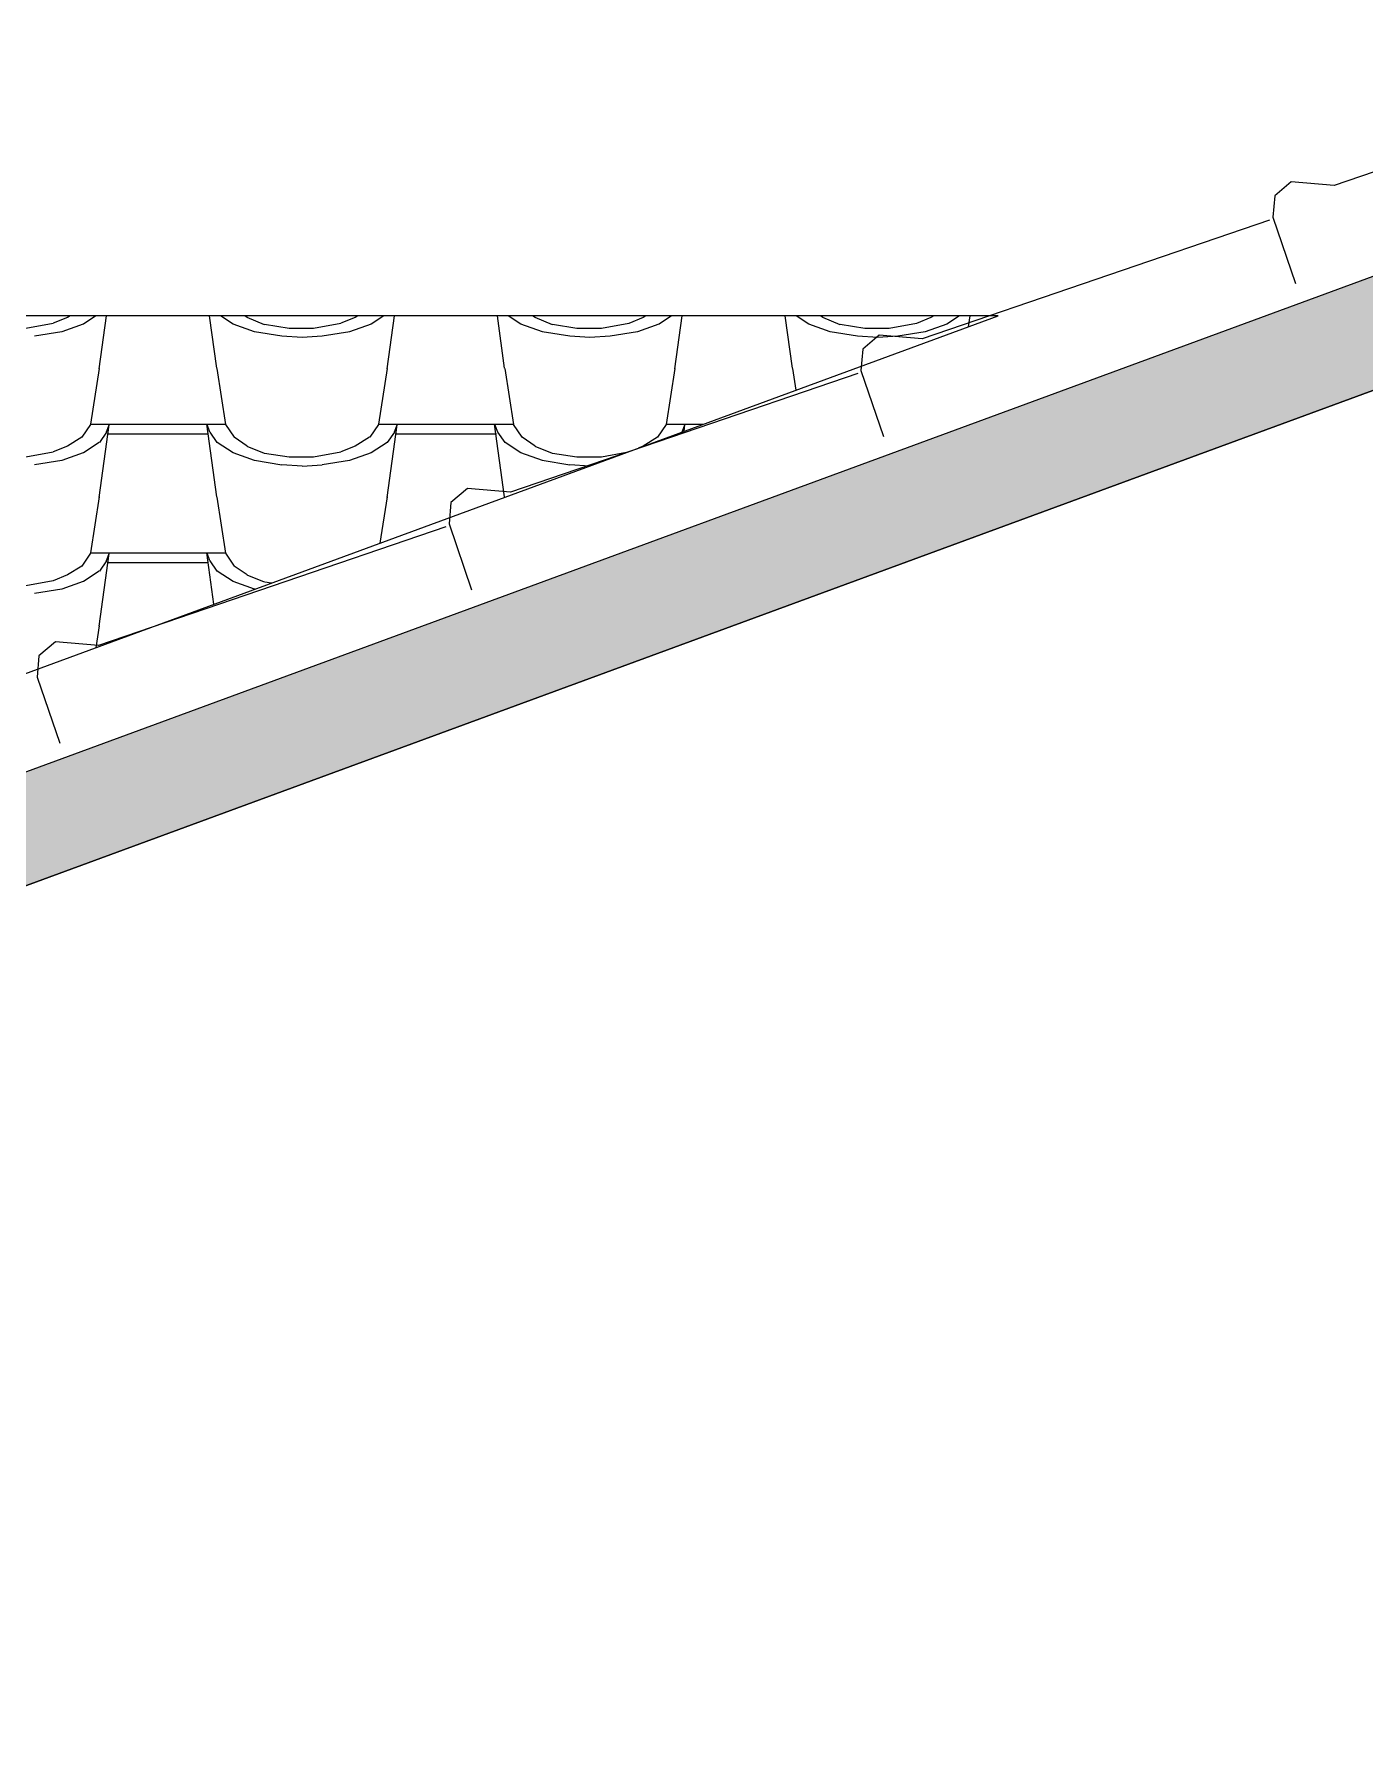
# Model space of a CAD drawing. Header units: millimetres. Extents: x 16028 to 40290, y -14212 to -8511.
# Drawn here: x 22946 to 24179, y -12118 to -10524 of the extents above; entities that cross this region are included whole.
import ezdxf

# ---------------------------------------------------------------- set-up
doc = ezdxf.new("R2010")
doc.units = ezdxf.units.MM
doc.layers.add('A-COB-___-___-EXI', color=250, linetype='Continuous', lineweight=25)

msp = doc.modelspace()

# ---------------------------------------------------------------- hatches: boundary and pattern name
at = {"layer": 'A-COB-___-___-EXI', "true_color": 0xc19a82}
h = msp.add_hatch(color=33, dxfattribs=at)
h.paths.add_polyline_path([(20749.5, -12117.8), (24334.7, -10799.1), (24334.7, -10878.3), (24489.9, -10878.3), (24489.9, -10742), (26266.4, -10088.5), (26295.1, -10172.7), (26445.5, -10121.4), (26415.6, -10033.6), (28138.7, -9399.7), (28138.7, -9475.3), (28292.5, -9475.3), (28292.5, -9328.5), (29869.2, -8748.5), (29914.2, -8793.5), (29960.9, -8746.8), (32147.8, -9554.1), (32147.8, -9714.8), (32287.8, -9714.8), (32287.8, -9605.7), (34067.8, -10262.8), (34067.8, -10418.3), (34274.2, -10418.3), (34274.2, -10339), (35959.1, -10960.9), (35959.1, -11155.4), (36095.9, -11155.4), (36095.9, -11011.4), (38811.8, -12013.9), (38811.8, -11919.2), (29922.6, -8638), (20672.4, -12040.7)])
h.paths.add_polyline_path([(38582.7, -12045.1), (38582.7, -11930.6), (38467.7, -11930.6), (38467.7, -12045.1)])
h.paths.add_polyline_path([(36280.6, -11857.9), (36280.6, -11732.9), (36139.1, -11732.9), (36139.1, -11857.9)])
h.paths.add_polyline_path([(24292.3, -11816.4), (24446.2, -11816.4), (24446.2, -11725.4), (24292.3, -11725.4)])
h.paths.add_polyline_path([(28358.2, -11644.5), (28358.2, -11524.5), (28198.2, -11524.5), (28198.2, -11644.5)])
h.paths.add_polyline_path([(31313.4, -11644.5), (31313.4, -11524.5), (31164.9, -11524.5), (31164.9, -11644.5)])
h.paths.add_polyline_path([(32073.4, -11644.5), (32073.4, -11524.5), (31897.6, -11524.5), (31897.6, -11644.5)])
h.paths.add_polyline_path([(29129.3, -11644.5), (29129.3, -11524.5), (28921.4, -11524.5), (28921.4, -11644.5)])
h.paths.add_polyline_path([(30587.8, -11644.5), (30587.8, -11524.5), (30456.1, -11524.5), (30456.1, -11644.5)])
h.paths.add_polyline_path([(29838.3, -11644.5), (29838.3, -11524.5), (29680.3, -11524.5), (29680.3, -11644.5)])

# ---------------------------------------------------------------- linework, layer by layer
at = {"layer": 'A-COB-___-___-EXI', "linetype": 'Continuous'}
for p, q in [((22963.8, -10791.5), (22938.5, -10796.2)), ((22977.1, -10786), (22963.8, -10791.3)), ((22991.8, -10792.1), (22971.8, -10799.2)), ((22979.6, -10784.5), (22977.1, -10786.1)), ((23003.5, -10784.5), (22991.9, -10792.1)), ((23012.9, -10784.5), (23006.2, -10833.4)), ((23115.5, -10833), (23108.8, -10784.5)), ((23130.5, -10792), (23118.9, -10784.5)), ((23150.5, -10799.2), (23130.5, -10792)), ((23143.7, -10786.1), (23141.4, -10784.5)), ((23159.7, -10792.7), (23143.7, -10786.1)), ((23182.5, -10796.2), (23159.8, -10792.6)), ((23230.5, -10791.5), (23205.2, -10796.2)), ((23243.8, -10786), (23230.5, -10791.3)), ((23258.5, -10792.1), (23238.5, -10799.2)), ((23246.3, -10784.5), (23243.8, -10786.1)), ((23270.2, -10784.5), (23258.6, -10792.1)), ((23279.7, -10784.5), (23272.9, -10833.4)), ((23382.2, -10833), (23375.5, -10784.5)), ((23397.2, -10792), (23385.6, -10784.5)), ((23417.2, -10799.2), (23397.2, -10792)), ((23410.4, -10786.1), (23408.1, -10784.5)), ((23426.4, -10792.7), (23410.4, -10786.1)), ((23449.2, -10796.2), (23426.5, -10792.6)), ((23497.2, -10791.5), (23471.9, -10796.2)), ((23510.5, -10786), (23497.2, -10791.4)), ((23525.2, -10792.1), (23505.2, -10799.2)), ((23513.1, -10784.5), (23510.5, -10786.1)), ((23536.9, -10784.5), (23525.3, -10792.1)), ((23546.4, -10784.5), (23539.6, -10833.4)), ((23649, -10833), (23642.2, -10784.5)), ((23663.9, -10792), (23652.3, -10784.5)), ((23683.9, -10799.2), (23663.9, -10792)), ((23677.1, -10786.1), (23674.8, -10784.5)), ((23693.1, -10792.7), (23677.1, -10786.1)), ((23715.9, -10796.2), (23693.2, -10792.6)), ((23763.9, -10791.5), (23738.6, -10796.2)), ((23777.2, -10786), (23763.9, -10791.4)), ((23791.9, -10792.1), (23771.9, -10799.2)), ((23779.8, -10784.5), (23777.2, -10786.1)), ((23803.6, -10784.5), (23792, -10792.1)), ((23813.1, -10784.5), (23811.7, -10794.7)), ((22971.9, -10799.2), (22946.5, -10803.4)), ((23175.8, -10803.4), (23150.4, -10799.2)), ((23194.5, -10804.5), (23175.8, -10803.3)), ((23205.2, -10796.2), (23182.5, -10796.2)), ((23213.2, -10803.4), (23194.5, -10804.6)), ((23238.6, -10799.2), (23213.2, -10803.4)), ((23442.5, -10803.4), (23417.1, -10799.2)), ((23461.2, -10804.5), (23442.5, -10803.4)), ((23471.9, -10796.2), (23449.2, -10796.2)), ((23479.9, -10803.4), (23461.2, -10804.6)), ((23505.2, -10799.2), (23479.9, -10803.4)), ((23709.2, -10803.4), (23683.8, -10799.2)), ((23727.9, -10804.5), (23709.2, -10803.4)), ((23738.6, -10796.2), (23715.9, -10796.2)), ((23746.6, -10803.4), (23727.9, -10804.6)), ((23771.9, -10799.2), (23746.6, -10803.4)), ((23006.5, -10833.1), (22998.5, -10884.9)), ((23123.9, -10885.2), (23115.9, -10833.3)), ((23273.2, -10833.1), (23265.2, -10884.9)), ((23390.6, -10885.2), (23382.6, -10833.3)), ((23539.9, -10833.1), (23531.9, -10885)), ((23652.3, -10853.3), (23649.3, -10833.3)), ((22998.5, -10885.1), (22990.5, -10897)), ((23015.8, -10885.1), (22998.5, -10885.1)), ((23015.5, -10885.3), (23006.2, -10952.7)), ((23015.7, -10885.1), (23013.1, -10892.2)), ((23115.5, -10952.3), (23106.2, -10884.9)), ((23109.1, -10892.2), (23106.4, -10885)), ((23123.8, -10885.1), (23106.5, -10885.1)), ((23131.8, -10897), (23123.8, -10885.1)), ((23265.2, -10885.1), (23257.2, -10897)), ((23282.5, -10885.1), (23265.2, -10885.1)), ((23282.2, -10885.3), (23272.9, -10952.7)), ((23282.5, -10885.1), (23279.8, -10892.2)), ((23382.2, -10952.3), (23372.9, -10884.9)), ((23375.8, -10892.2), (23373.1, -10885)), ((23390.5, -10885.1), (23373.2, -10885.1)), ((23398.5, -10897), (23390.5, -10885.1)), ((23531.9, -10885.1), (23523.9, -10897)), ((23549.2, -10885.1), (23531.9, -10885.1)), ((23549.2, -10885.1), (23546.5, -10892.2)), ((23548.9, -10885.3), (23548.1, -10891.6)), ((23565.9, -10885.1), (23549.2, -10885.1)), ((22990.4, -10897), (22977.1, -10905.3)), ((23006.5, -10901.8), (22991.9, -10911.3)), ((23013.3, -10892.1), (23006.7, -10901.7)), ((23115.9, -10901.7), (23109.2, -10892.2)), ((23130.5, -10911.3), (23115.9, -10901.8)), ((23143.7, -10905.3), (23131.7, -10897)), ((23257.1, -10897), (23243.8, -10905.3)), ((23273.2, -10901.8), (23258.6, -10911.3)), ((23280, -10892.1), (23273.4, -10901.7)), ((23382.6, -10901.7), (23375.9, -10892.2)), ((23397.2, -10911.3), (23382.6, -10901.8)), ((23410.4, -10905.3), (23398.4, -10897)), ((23523.8, -10897), (23510.5, -10905.3)), ((22963.8, -10910.7), (22938.5, -10915.5)), ((22971.8, -10918.5), (22946.5, -10922.6)), ((22977.1, -10905.3), (22963.8, -10910.6)), ((22991.8, -10911.3), (22971.8, -10918.5)), ((23150.5, -10918.5), (23130.5, -10911.3)), ((23159.7, -10912), (23143.7, -10905.4)), ((23175.8, -10922.7), (23150.4, -10918.5)), ((23182.5, -10915.5), (23159.8, -10911.9)), ((23205.2, -10915.5), (23182.5, -10915.5)), ((23230.5, -10910.7), (23205.2, -10915.5)), ((23238.5, -10918.5), (23213.2, -10922.6)), ((23243.8, -10905.3), (23230.5, -10910.6)), ((23258.5, -10911.3), (23238.5, -10918.5)), ((23417.2, -10918.5), (23397.2, -10911.3)), ((23426.4, -10912), (23410.4, -10905.4)), ((23442.5, -10922.7), (23417.1, -10918.5)), ((23449.2, -10915.5), (23426.5, -10911.9)), ((23471.9, -10915.5), (23449.2, -10915.5)), ((23495, -10911.1), (23471.9, -10915.5)), ((23510.5, -10905.3), (23505.8, -10907.2)), ((23194.5, -10923.8), (23175.8, -10922.6)), ((23213.2, -10922.7), (23194.5, -10923.9)), ((23460.7, -10923.8), (23442.5, -10922.6)), ((23006.5, -10952.3), (22998.5, -11004.2)), ((23273.2, -10952.3), (23266.6, -10995.2)), ((23123.9, -11004.5), (23115.9, -10952.6)), ((22998.5, -11004.3), (22990.5, -11016.3)), ((23015.8, -11004.4), (22998.5, -11004.4)), ((23015.5, -11004.6), (23006.2, -11071.9)), ((23013.3, -11011.4), (23006.7, -11020.9)), ((23015.8, -11004.4), (23013.1, -11011.5)), ((23112.8, -11051.7), (23106.2, -11004.2)), ((23109.1, -11011.4), (23106.4, -11004.3)), ((23123.8, -11004.4), (23106.5, -11004.4)), ((23115.9, -11021), (23109.2, -11011.4)), ((23131.8, -11016.3), (23123.8, -11004.4)), ((22963.8, -11030), (22938.5, -11034.8)), ((22977.1, -11024.5), (22963.8, -11029.9)), ((22991.8, -11030.6), (22971.8, -11037.8)), ((22990.4, -11016.3), (22977.1, -11024.6)), ((23006.5, -11021.1), (22991.9, -11030.6)), ((23130.5, -11030.6), (23115.9, -11021)), ((23150.5, -11037.7), (23130.5, -11030.6)), ((23143.7, -11024.6), (23131.7, -11016.3)), ((23159.7, -11031.2), (23143.7, -11024.7)), ((23166.1, -11032.1), (23159.9, -11031.1)), ((22971.8, -11037.7), (22946.5, -11041.9)), ((23150.7, -11037.8), (23150.4, -11037.8)), ((23006.5, -11071.6), (23003.4, -11092))]:
    msp.add_line(p, q, dxfattribs=at)
at = {"layer": 'A-COB-___-___-EXI'}
for points in [[(38811.8, -11919.2), (29922.6, -8638), (20672.4, -12040.7), (20749.5, -12117.8), (24334.7, -10799.1), (24334.7, -10878.3), (24242.7, -10878.3), (24242.7, -11857.8), (24292.3, -11857.8), (24292.3, -11816.4), (24446.2, -11816.4)], [(38527.1, -11714.4), (38840.3, -11846.4), (38880.3, -11845.8), (38894.7, -11859.7), (38895, -11879.7), (38868.3, -11943.1), (38811.8, -11919.2), (38811.8, -12013.9), (29960.9, -8746.8), (29919.4, -8634.2), (29864.3, -8765), (20754, -12116.2)], [(24472.6, -10553.7), (24150.9, -10663.6), (24111, -10660.2), (24095.7, -10673.1), (24094, -10693), (24114.9, -10754.3)], [(24090.9, -10695.8), (23769.2, -10805.7), (23729.3, -10802.3), (23714, -10815.2), (23712.3, -10835.1), (23733.3, -10896.4)], [(23709.3, -10837.9), (23387.5, -10947.8), (23347.7, -10944.4), (23332.4, -10957.3), (23330.7, -10977.2), (23351.6, -11038.5)], [(23327.6, -10980), (23005.9, -11089.9), (22966, -11086.5), (22950.7, -11099.4), (22949, -11119.3), (22969.9, -11180.6)]]:
    msp.add_lwpolyline(points, dxfattribs=at)
msp.add_lwpolyline([(20557.5, -11991.7), (23839.4, -10784.5), (17045.8, -10784.5), (17045.8, -11991.7)], close=True, dxfattribs=at)
at = {"layer": 'A-COB-___-___-EXI', "linetype": 'Continuous'}
for points in [[(23106.5, -10885.1), (23061.1, -10885.1), (23015.8, -10885.1)], [(23373.2, -10885.1), (23327.8, -10885.1), (23282.5, -10885.1)], [(23107.8, -10894), (23061.1, -10894), (23014.5, -10894)], [(23374.5, -10894), (23327.8, -10894), (23281.2, -10894)], [(23107.8, -11013.3), (23061.1, -11013.3), (23014.5, -11013.3)], [(23106.5, -11004.4), (23061.1, -11004.4), (23015.8, -11004.4)]]:
    msp.add_lwpolyline(points, dxfattribs=at)

doc.saveas('drawing.dxf')
